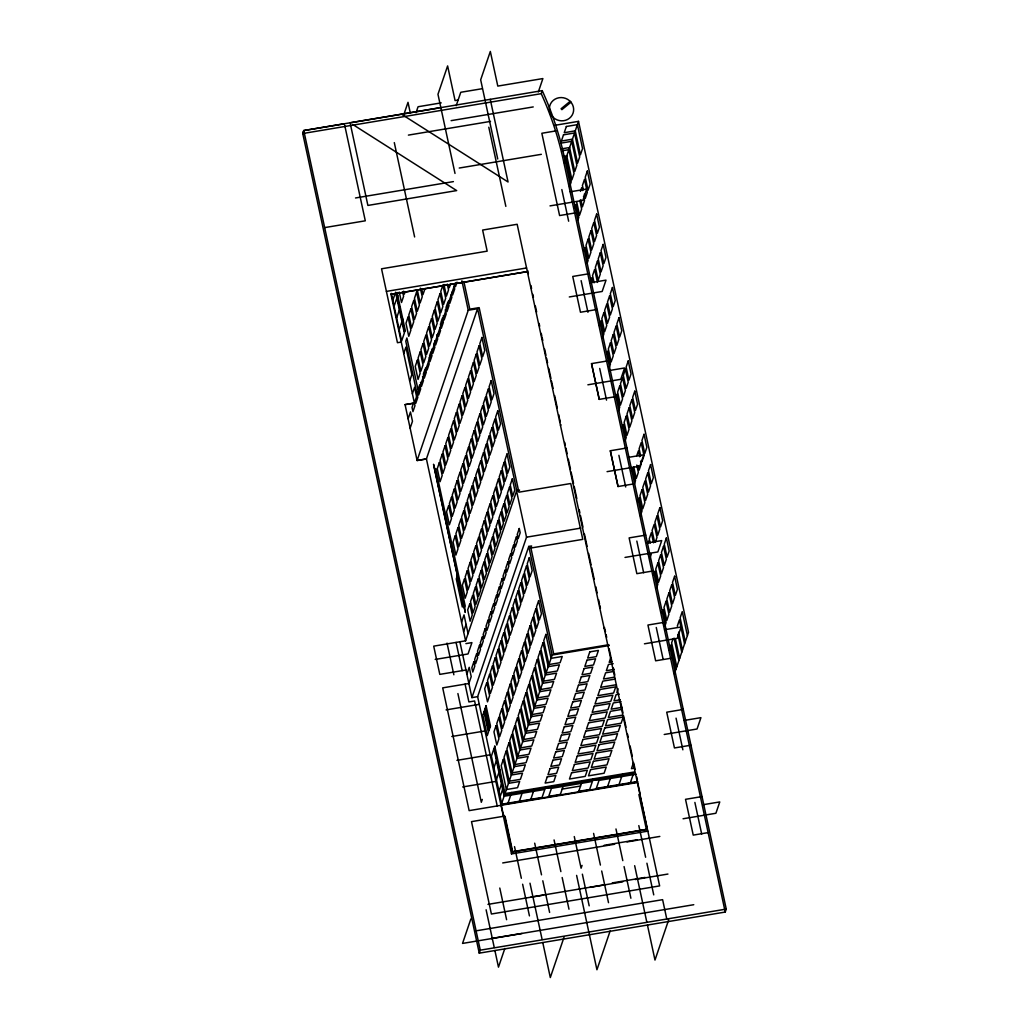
<?xml version="1.0" encoding="UTF-8"?>
<svg xmlns="http://www.w3.org/2000/svg" width="1029" height="1029" viewBox="0 0 1029 1029"><rect width="100%" height="100%" fill="white"/><g stroke="black" fill="none" stroke-linecap="round" stroke-linejoin="round"><path stroke-width="1.5" d="M344.393 123.763L303.761 130.554L302.745 133.526L479.257 953.15L725.239 912.054L726.255 909.083L564.432 157.617A346.168 327.891 18.8 0 0 558.657 134.863L556.959 129.23A346.168 327.891 18.8 0 0 542.219 90.629L303.761 130.554L302.745 133.526L541.241 93.665A345.95 327.685 18.8 0 1 563.416 160.588L725.239 912.054M403.947 114.258L408.011 102.321L410.301 112.971M416.025 112.714L418.057 106.746L441.197 102.874M456.194 105.717L460.773 92.276L482.369 88.674M392.834 300.262L395.56 292.249L404.346 333.01L401.619 341.023L391.354 293.394L391.007 294.435L414.97 405.696L412.951 411.639L412.024 407.381L413.542 402.918M394.107 306.153L396.834 298.14M397.194 297.124L397.747 295.49M405.169 291.683L404.333 294.165L403.69 291.181M396.641 317.948L399.368 309.935M399.728 308.893L400.281 307.272M399.175 329.717L401.902 321.704M402.262 320.662L402.815 319.041M425.067 288.442L422.958 294.641L421.71 288.853M403.728 353.526L405.915 347.095L411.844 374.607L409.658 381.052M412.385 393.76L414.584 387.316L416.591 396.628M450.535 284.043L449.261 287.76L448.644 284.866M408.127 418.829L410.468 411.947L412.475 421.26L410.134 428.141M418.211 389.232L419.729 384.769L420.642 389.039L418.623 394.982L418.006 392.139M424.887 369.617L423.369 374.041L424.27 378.17L426.276 372.279L425.389 368.15M429.556 355.893L431.074 351.442L431.987 355.7L429.968 361.642L429.054 357.385M440.901 322.553L442.419 318.102L443.345 322.36L441.312 328.302L440.399 324.045M447.589 302.925L446.071 307.375L446.985 311.646L449.017 305.703L448.091 301.433M426.43 458.96L417.105 460.516L405.066 404.629L414.391 403.059L455.294 282.936M457.017 282.178L455.5 286.641L454.882 283.798M538.308 91.993L542.888 78.564L497.792 86.089L490.331 51.45L480.672 79.812L497.727 158.98M542.219 90.629L541.241 93.665M468.246 310.269L417.105 460.516L426.418 458.908L477.572 308.661L468.246 310.269L461.905 280.801M434.907 470.523L435.601 468.478L465.237 606.081L464.542 608.139M564.355 162.942L578.504 121.358L554.721 125.345M569.5 186.892L571.198 181.927L566.04 157.99M574.748 208.051L576.008 204.347L578.812 217.376L577.964 219.833M580.42 191.381L581.681 187.677L582.298 190.571M584.035 251.166L585.295 247.462L588.099 260.491L587.25 262.961M461.571 622.108L464.028 614.879L468.054 633.581M463.616 631.652L466.086 624.41M465.97 670.008L439.795 674.381L433.711 646.148L465.597 640.823L516.738 490.576L477.572 308.661M590.131 282.666L591.804 277.74L592.743 282.075M466.87 674.188L469.211 667.306L471.218 676.619L468.864 683.5L442.702 687.861L469.134 810.633L637.388 782.516M560.522 425.633L560.882 424.591M608.808 644.707L553.718 653.904L530.913 548.02L531.62 545.949L528.765 546.425L477.623 696.672L471.912 697.623L526.526 537.177L516.507 490.64M599.418 325.781L601.09 320.855L603.894 333.872L602.634 337.576M606.776 353.59L607.612 351.121L610.416 364.15L609.155 367.855M616.062 396.705L616.898 394.236L619.702 407.265L618.442 410.97M482.279 799.443L481.315 802.286L457.905 693.559M493.933 767.84L496.415 760.572M496.763 759.531L497.316 757.91M496.467 779.583L498.949 772.316M499.297 771.274L499.85 769.653M622.159 428.218L623.42 424.514L626.224 437.544L624.963 441.248M499.001 791.327L501.47 784.059M501.83 783.018L502.384 781.397M500.145 796.652L502.615 789.397M502.975 788.343L503.528 786.722M501.02 805.295L552.161 655.061L528.765 546.425M507.992 803.16L510.718 795.147M511.066 794.118L511.619 792.484M639.768 794.375L646.984 827.895L646.418 829.554L512.712 851.896L505.175 816.859L503.837 817.077L504.403 815.418L512.223 851.742L511.49 853.929L647.858 831.136M470.87 918.923L462.536 943.426L522.063 933.483M631.446 471.333L632.706 467.629L635.51 480.659L634.25 484.363M636.694 455.898L638.379 450.959L639.626 456.747M519.375 801.257L522.102 793.243M522.462 792.214L523.015 790.581M641.916 461.828L644.013 455.654L641.208 442.624L639.112 448.798L640.668 456.04M531.71 790.658L613.554 776.998M530.771 799.353L533.498 791.34M533.845 790.311L534.411 788.677M479.257 953.15L480.26 950.179L303.761 130.554M637.954 501.612L639.215 497.907L642.032 510.924L640.347 515.863M545.138 788.42L545.692 786.786M604.216 628.487L604.563 627.458M551.801 787.314L552.354 785.68M504.853 948.416L498.473 967.144L494.898 950.539M560.02 795.443L563.095 786.4M563.455 785.359L564.008 783.725M647.665 543.492L648.502 541.022M610.866 657.39L609.181 662.342L612.332 661.814M649.633 558.979L651.306 554.052M655.306 542.322L656.991 537.382L654.174 524.353L652.077 530.527L654.573 542.103M578.388 792.381L581.462 783.326M581.809 782.297L582.375 780.664M653.762 574.992L655.023 571.288L657.827 584.318L656.566 588.022M616.86 692.504L618.12 688.787M592.717 780.471L593.283 778.837M662.007 613.284L663.268 609.58L666.072 622.609L664.811 626.314M607.599 786.516L610.326 778.516M582.054 865.389L581.089 868.219L574.272 836.564M564.021 937.265L550.309 977.55L542.772 942.551M618.982 784.612L621.709 776.612M622.069 775.57L622.622 773.937M669.21 649.916L670.908 644.964L676.066 668.901M672.902 639.112L671.628 642.829L676.786 666.766M677.301 626.159L679.41 619.96L684.568 643.91M633.555 762.463L631.446 768.663L634.263 768.187M630.378 782.709L633.105 774.708M674.368 673.866L688.53 632.282L578.504 121.358M610.146 930.962L596.936 969.755L576.613 875.396M668.696 919.785L654.984 960.057L647.447 925.058M570.13 101.331L561.088 108.752L561.898 109.653L570.941 102.218M458.188 100.045L455.075 100.559L447.615 65.92L437.968 94.282L455.011 173.438M350.092 122.785L438.881 107.955M451.114 120.65L533.228 106.926M408.397 135.108L490.511 121.396M555.84 130.927L541.846 133.268L559.596 215.55L576.304 212.759M560.676 143.172L571.712 141.32L576.87 165.27L574.761 171.47L569.603 147.52L561.718 148.845M562.567 150.71L568.87 149.655L574.028 173.605L571.918 179.792L566.76 155.855L563.609 156.382M459.23 168.036L541.344 154.324M355.519 197.967L453.403 181.606M324.662 227.602L365.295 220.811L344.728 125.332M570.195 191.806L586.723 189.053L582.864 200.398L550.013 205.89M386.402 291.4L526.578 267.977M587.906 273.92L572.741 276.454L580.459 312.237L597.129 309.446M590.98 282.641L606.017 280.132L602.158 291.477L569.307 296.957M401.259 342.065L397.451 342.708L381.54 268.801L487.167 251.153L482.627 230.059L517.163 224.283L659.64 885.905L491.399 914.009L471.501 821.631L503.387 816.306M608.19 360.819L591.508 363.61L599.225 399.381L614.377 396.847M405.066 404.629L414.391 403.059M609.567 370.479L624.59 367.958L620.731 379.315L587.893 384.795M626.957 447.962L610.3 450.753L618.017 486.524L633.144 484.003M628.745 457.313L643.781 454.805L639.922 466.15L607.071 471.642M516.738 490.576L519.594 490.1M526.526 537.177L580.768 528.121M530.913 548.02L582.774 539.363L570.748 483.514L518.886 492.184L479.154 307.632L469.816 309.189L463.899 281.676M645.723 535.119L629.131 537.897L636.848 573.667L653.428 570.889M646.688 543.093L661.724 540.585L657.865 551.93L625.015 557.422M465.905 643.614L471.925 642.611L468.054 653.955L435.216 659.435M662.985 622.519L647.936 625.04L655.64 660.811L672.194 658.045M664.618 629.735L681.159 626.97L677.301 638.314L644.45 643.807M552.161 655.061L609.245 645.517M613.181 663.692L608.461 664.477L606.338 670.676L614.223 669.364M613.503 671.5L605.618 672.812L603.508 679.011L614.545 677.172M615.393 679.037L602.775 681.147L600.666 687.346L616.435 684.709M446.084 709.894L478.922 704.402M619.252 694.112L616.127 694.639L614.017 700.839L620.268 699.784M621.104 701.662L613.297 702.974L611.187 709.174L622.121 707.335M451.808 736.494L484.659 731.014M621.4 709.47L610.454 711.309L608.345 717.496L622.404 715.155M683.256 709.418L666.728 712.184L674.445 747.954L690.961 745.202M684.401 720.416L700.929 717.65L697.07 728.995L664.219 734.487M456.94 760.354L489.791 754.862M462.677 786.953L495.515 781.461M636.051 774.207L599.032 780.394L596.305 788.407L637.736 781.487M562.181 789.102L580.549 786.027M501.367 804.266L542.064 797.462L544.791 789.462L504.094 796.253L493.881 748.829L491.412 756.109L501.625 803.52M560.368 794.401L548.727 796.356L551.454 788.343L592.37 781.513L589.643 789.513L578.735 791.34M702.022 796.575L685.52 799.327L693.237 835.111L708.235 832.602M703.231 804.691L719.773 801.925L715.901 813.27L683.063 818.762M512.223 851.742L647.009 829.22M604.152 845.298L637.002 839.805M626.995 841.928L659.833 836.436M502.705 862.945L614.609 844.243M612.255 882.908L645.093 877.428M635.099 879.538L667.937 874.058M530.964 897.108L603.393 885.017M487.965 904.375L543.646 895.076M589.874 887.345L622.712 881.853M476.093 930.833L662.612 899.668L666.779 919.026M491.206 938.551L693.765 904.71M480.26 950.179L726.255 909.083M401.503 114.193L508.056 181.979L490.254 99.324M352.793 124.496L456.67 190.584L367.893 205.44L350.426 124.342M687.411 635.575L682.253 611.625L680.143 617.824L685.301 641.774M583.353 189.85L582.414 185.516L584.511 179.342L587.315 192.372L585.218 198.546L584.279 194.198M678.6 632.14L682.459 650.096M583.546 196.359L584.485 200.706L582.388 206.88L580.819 199.639M640.552 461.095L641.183 463.989L639.086 470.163L638.147 465.815M677.867 634.276L681.738 652.232M675.436 638.983L679.629 658.431M579.777 200.359L581.642 209.041L579.546 215.202L576.742 202.186M597.45 282.422L594.646 269.405L592.55 275.566L594.106 282.808M636.784 465.082L638.34 472.324L636.244 478.498L633.748 466.909M653.531 542.823L651.344 532.688L649.248 538.862L650.174 543.196M674.059 638.121L678.896 660.567M694.884 802.427L701.701 834.095M676.053 718.152L682.87 749.819M561.834 189.555L568.651 221.209M656.27 627.471L663.088 659.139M618.892 455.307L625.709 486.974M581.128 280.634L587.945 312.289M599.714 368.459L606.531 400.127M636.835 541.087L643.652 572.754M591.534 363.61L599.251 399.381M610.338 450.753L618.056 486.524M527.71 270.563L528.379 273.637M530.938 285.522L531.569 288.454M532.829 294.333L533.459 297.265M535.363 306.063L536.636 311.98M539.093 323.402L539.711 326.257M541.241 333.396L541.859 336.251M542.167 337.679L542.785 340.535M544.624 349.088L545.936 355.211M546.605 358.272L547.582 362.851M548.766 368.356L550.927 378.35M551.531 381.206L553.075 388.332M554.631 395.573L557.268 407.806M558.747 414.713L559.352 417.504M559.66 418.906L560.265 421.749M564.715 442.393L565.333 445.235M565.937 448.078L567.146 453.673M568.33 459.178L570.478 469.173M571.095 472.028L573.552 483.437M574.195 486.395L576.819 498.628M579.25 509.895L579.867 512.751M580.485 515.606L582.941 527.028M584.472 534.154L587.109 546.386M588.627 553.422L591.083 564.844M591.701 567.699L594.157 579.108M595.804 586.749L597.116 592.871M598.608 599.778L599.508 603.972M599.817 605.386L600.434 608.242M604.872 628.873L605.489 631.716M606.094 634.546L606.698 637.337M609.168 648.836L610.814 656.476M611.149 658.007L611.766 660.862M613.297 667.988L613.914 670.844M614.223 672.271L614.827 675.127M620.821 702.961L622.982 712.943M623.587 715.798L626.044 727.22M627.549 734.14L628.179 737.098M630.095 745.986L632.308 756.251M633.89 763.595L635.15 769.46M636.745 776.869L637.401 779.943M646.418 829.554L638.88 794.517L640.205 794.298L637.556 782.001L501.187 804.781L503.837 817.077M488.801 127.21L505.844 206.366M638.816 825.592L645.633 857.26M646.919 863.215L653.737 894.87M634.661 865.698L646.791 922.01M615.972 828.962L622.802 860.63M624.076 866.585L630.893 898.24M593.592 833.4L600.409 865.067M601.695 871.01L608.512 902.677M582.363 874.174L589.18 905.829M454.072 286.191L454.689 289.033L452.657 294.976L452.053 292.133M451.242 294.526L451.847 297.368L449.827 303.311L449.21 300.468M447.293 284.107L448.541 289.895L446.432 296.095L443.936 284.518M445.261 309.768L446.174 314.025L444.155 319.98L443.229 315.71M554.065 839.934L560.882 871.602M562.168 877.544L568.986 909.212M439.885 327.852L440.502 330.695L438.483 336.637L437.865 333.795M436.746 334.772L437.659 339.03L435.64 344.972L434.727 340.715M394.3 142.607L414.623 236.966M433.904 343.107L434.83 347.365L432.81 353.307L431.884 349.05M420.359 288.094L422.237 296.776L420.115 302.976L417.311 289.946M534.694 843.175L541.511 874.83M542.797 880.785L549.615 912.44M428.54 361.192L429.157 364.034L427.125 369.977L426.52 367.134M422.546 376.485L423.433 380.614L421.427 386.505L420.539 382.376M402.635 291.824L403.6 296.301L401.49 302.487L399.252 292.082M529.986 883.191L542.116 939.503M397.104 292.545L405.246 330.348L404.693 331.981L396.229 292.686M418.379 391.354L406.892 337.962L405.786 341.178L417.8 397.361L415.78 403.304L415.176 400.474M514.526 846.623L521.343 878.277M522.629 884.233L529.446 915.887M426.418 458.908L465.597 640.823M477.623 696.672L511.49 853.929M497.213 805.939L474.601 700.968L468.89 701.932L465.069 684.131M459.886 641.774L471.912 697.623M456.079 642.418L462.162 670.651M447.036 643.112L453.853 674.767M499.785 888.04L506.602 919.707M486.112 909.765L494.254 947.516M408.076 317.086L405.966 323.286L408.77 336.316L410.88 330.116L408.076 317.086M410.918 308.751L408.809 314.951L411.613 327.981L413.722 321.781L410.918 308.751M413.748 300.417L411.639 306.616L414.443 319.646L416.552 313.446L413.748 300.417M416.591 292.082L414.481 298.281L417.285 311.311L419.395 305.111L416.591 292.082M417.362 360.201L415.253 366.401L418.057 379.431L420.166 373.231L417.362 360.201M420.205 351.867L418.096 358.066L420.9 371.096L423.009 364.896L420.205 351.867M423.035 343.532L420.925 349.731L423.729 362.761L425.839 356.561L423.035 343.532M425.877 335.197L423.768 341.396L426.572 354.426L428.681 348.226L425.877 335.197M428.707 326.862L426.598 333.062L429.402 346.091L431.511 339.892L428.707 326.862M431.55 318.54L429.44 324.727L432.244 337.756L434.354 331.557L431.55 318.54M434.379 310.205L432.27 316.405L435.074 329.421L437.196 323.222L434.379 310.205M437.222 301.87L435.113 308.07L437.917 321.087L440.026 314.9L437.222 301.87M440.065 293.535L437.942 299.735L440.759 312.765L442.869 306.565L440.065 293.535M442.894 285.2L440.785 291.4L443.589 304.43L445.698 298.23L442.894 285.2M433.569 464.439L465.301 612.371L433.569 464.439M439.383 462.471L437.274 468.671L440.078 481.688L442.187 475.488L439.383 462.471M442.226 454.136L440.116 460.336L442.92 473.353L445.03 467.153L442.226 454.136M445.055 445.801L442.946 452.001L445.75 465.018L447.859 458.831L445.055 445.801M447.898 437.466L445.789 443.666L448.593 456.696L450.702 450.496L447.898 437.466M450.728 429.132L448.618 435.331L451.422 448.361L453.532 442.161L450.728 429.132M453.57 420.797L451.461 426.996L454.265 440.026L456.374 433.826L453.57 420.797M456.413 412.462L454.291 418.662L457.108 431.691L459.217 425.491L456.413 412.462M459.243 404.127L457.133 410.327L459.937 423.356L462.047 417.157L459.243 404.127M462.085 395.792L459.976 401.992L462.78 415.021L464.889 408.822L462.085 395.792M464.915 387.47L462.806 393.657L465.61 406.687L467.719 400.487L464.915 387.47M467.758 379.135L465.648 385.335L468.452 398.352L470.562 392.152L467.758 379.135M470.587 370.8L468.478 377L471.282 390.017L473.391 383.817L470.587 370.8M473.43 362.465L471.321 368.665L474.125 381.682L476.234 375.495L473.43 362.465M476.26 354.13L474.15 360.33L476.954 373.36L479.077 367.16L476.26 354.13M479.102 345.795L476.993 351.995L479.797 365.025L481.906 358.825L479.102 345.795M481.945 337.461L479.836 343.66L482.64 356.69L484.749 350.49L481.945 337.461M563.506 134.838L561.397 141.037L572.433 139.185L577.591 163.135L579.7 156.935L574.542 132.985L563.506 134.838M566.349 126.503L564.239 132.702L575.275 130.85L580.433 154.8L582.543 148.6L577.385 124.65L566.349 126.503M448.67 505.586L446.56 511.786L449.364 524.803L451.474 518.603L448.67 505.586M451.512 497.251L449.403 503.451L452.207 516.468L454.316 510.281L451.512 497.251M454.342 488.916L452.233 495.116L455.037 508.146L457.146 501.946L454.342 488.916M457.185 480.582L455.075 486.781L457.879 499.811L459.989 493.611L457.185 480.582M460.014 472.247L457.905 478.446L460.709 491.476L462.818 485.276L460.014 472.247M462.857 463.912L460.748 470.112L463.552 483.141L465.661 476.941L462.857 463.912M465.687 455.577L463.577 461.777L466.381 474.806L468.491 468.607L465.687 455.577M468.529 447.242L466.42 453.442L469.224 466.471L471.333 460.272L468.529 447.242M471.359 438.92L469.25 445.107L472.067 458.137L474.176 451.937L471.359 438.92M474.202 430.585L472.092 436.785L474.896 449.802L477.006 443.602L474.202 430.585M477.044 422.25L474.935 428.45L477.739 441.467L479.848 435.28L477.044 422.25M479.874 413.915L477.765 420.115L480.569 433.132L482.678 426.945L479.874 413.915M482.717 405.58L480.607 411.78L483.411 424.81L485.521 418.61L482.717 405.58M485.547 397.245L483.437 403.445L486.241 416.475L488.351 410.275L485.547 397.245M488.389 388.911L486.28 395.11L489.084 408.14L491.193 401.94L488.389 388.911M491.219 380.576L489.109 386.775L491.913 399.805L494.036 393.605L491.219 380.576M455.191 535.852L453.082 542.051L455.886 555.081L457.995 548.881L455.191 535.852M458.021 527.517L455.911 533.717L458.715 546.746L460.825 540.547L458.021 527.517M460.863 519.195L458.754 525.382L461.558 538.411L463.667 532.212L460.863 519.195M463.706 510.86L461.584 517.06L464.401 530.076L466.51 523.877L463.706 510.86M466.536 502.525L464.426 508.725L467.23 521.742L469.34 515.542L466.536 502.525M469.378 494.19L467.269 500.39L470.073 513.407L472.182 507.22L469.378 494.19M472.208 485.855L470.099 492.055L472.903 505.085L475.012 498.885L472.208 485.855M475.051 477.52L472.941 483.72L475.745 496.75L477.855 490.55L475.051 477.52M477.88 469.185L475.771 475.385L478.575 488.415L480.684 482.215L477.88 469.185M480.723 460.851L478.614 467.05L481.418 480.08L483.527 473.88L480.723 460.851M483.553 452.516L481.443 458.715L484.26 471.745L486.37 465.545L483.553 452.516M486.395 444.181L484.286 450.38L487.09 463.41L489.199 457.21L486.395 444.181M489.238 435.859L487.129 442.046L489.933 455.075L492.042 448.876L489.238 435.859M492.068 427.524L489.958 433.723L492.762 446.74L494.872 440.541L492.068 427.524M494.91 419.189L492.801 425.389L495.605 438.405L497.714 432.219L494.91 419.189M497.74 410.854L495.631 417.054L498.435 430.083L500.544 423.884L497.74 410.854M587.353 171.007L585.257 177.181L588.061 190.211L590.157 184.037L587.353 171.007M457.249 576.06L456.284 578.915L462.33 606.981L463.294 604.139L457.249 576.06M464.478 578.967L462.368 585.167L465.172 598.196L467.282 591.997L464.478 578.967M467.307 570.645L465.198 576.832L468.002 589.861L470.112 583.662L467.307 570.645M470.15 562.31L468.041 568.51L470.845 581.526L472.954 575.327L470.15 562.31M472.98 553.975L470.87 560.175L473.674 573.192L475.784 566.992L472.98 553.975M475.822 545.64L473.713 551.84L476.517 564.857L478.626 558.67L475.822 545.64M478.665 537.305L476.543 543.505L479.36 556.535L481.469 550.335L478.665 537.305M481.495 528.97L479.385 535.17L482.189 548.2L484.299 542L481.495 528.97M484.337 520.635L482.228 526.835L485.032 539.865L487.141 533.665L484.337 520.635M487.167 512.301L485.058 518.5L487.862 531.53L489.971 525.33L487.167 512.301M490.01 503.966L487.9 510.165L490.704 523.195L492.814 516.995L490.01 503.966M492.84 495.631L490.73 501.83L493.534 514.86L495.644 508.66L492.84 495.631M495.682 487.309L493.573 493.496L496.377 506.525L498.486 500.326L495.682 487.309M498.512 478.974L496.402 485.173L499.206 498.19L501.329 491.991L498.512 478.974M501.355 470.639L499.245 476.839L502.049 489.855L504.159 483.669L501.355 470.639M504.197 462.304L502.088 468.504L504.892 481.533L507.001 475.334L504.197 462.304M507.027 453.969L504.917 460.169L507.721 473.199L509.831 466.999L507.027 453.969M588.125 239.127L586.028 245.301L588.832 258.33L590.929 252.156L588.125 239.127M590.968 230.792L588.858 236.966L591.662 249.996L593.772 243.822L590.968 230.792M593.797 222.457L591.701 228.631L594.505 241.661L596.601 235.487L593.797 222.457M596.64 214.122L594.53 220.296L597.347 233.326L599.444 227.152L596.64 214.122M469.803 603.74L467.693 609.94L470.124 621.22L472.234 615.02L469.803 603.74M472.645 595.405L470.536 601.605L472.967 612.885L475.076 606.686L472.645 595.405M475.488 587.07L473.366 593.27L475.797 604.55L477.906 598.363L475.488 587.07M478.318 578.735L476.208 584.935L478.639 596.228L480.749 590.029L478.318 578.735M481.16 570.413L479.051 576.6L481.469 587.893L483.591 581.694L481.16 570.413M483.99 562.078L481.881 568.278L484.312 579.559L486.421 573.359L483.99 562.078M486.833 553.743L484.723 559.943L487.154 571.224L489.264 565.024L486.833 553.743M489.663 545.409L487.553 551.608L489.984 562.889L492.094 556.689L489.663 545.409M492.505 537.074L490.396 543.273L492.827 554.554L494.936 548.354L492.505 537.074M495.335 528.739L493.225 534.939L495.656 546.219L497.766 540.019L495.335 528.739M498.177 520.404L496.068 526.604L498.499 537.884L500.608 531.684L498.177 520.404M501.02 512.069L498.911 518.269L501.329 529.549L503.438 523.349L501.02 512.069M503.85 503.734L501.74 509.934L504.171 521.214L506.281 515.027L503.85 503.734M506.692 495.399L504.583 501.599L507.014 512.892L509.123 506.692L506.692 495.399M509.522 487.077L507.413 493.264L509.844 504.557L511.953 498.358L509.522 487.077M512.365 478.742L510.255 484.942L512.686 496.222L514.796 490.023L512.365 478.742M597.476 261.07L595.379 267.231L598.183 280.261L600.293 274.1L597.476 261.07M600.319 252.735L598.222 258.909L601.026 271.926L603.123 265.765L600.319 252.735M603.161 244.4L601.052 250.574L603.856 263.591L605.965 257.43L603.161 244.4M473.867 661.84L471.848 667.782L472.774 672.04L474.793 666.097L473.867 661.84M476.71 653.505L474.691 659.448L475.604 663.705L477.623 657.763L476.71 653.505M479.553 645.17L477.52 651.113L478.446 655.383L480.466 649.428L479.553 645.17M482.369 636.887L480.363 642.778L481.25 646.907L483.257 641.016L482.369 636.887M485.212 628.552L483.193 634.443L484.093 638.572L486.1 632.681L485.212 628.552M488.055 620.165L486.035 626.121L486.949 630.378L488.981 624.436L488.055 620.165M490.897 611.843L488.878 617.786L489.791 622.043L491.811 616.101L490.897 611.843M493.727 603.508L491.708 609.451L492.621 613.708L494.653 607.766L493.727 603.508M496.57 595.174L494.55 601.116L495.463 605.374L497.483 599.431L496.57 595.174M499.412 586.839L497.38 592.781L498.306 597.039L500.326 591.096L499.412 586.839M502.242 578.504L500.223 584.446L501.136 588.704L503.155 582.761L502.242 578.504M505.085 570.169L503.052 576.111L503.978 580.369L505.998 574.426L505.085 570.169M507.914 561.834L505.895 567.776L506.808 572.047L508.84 566.104L507.914 561.834M510.757 553.499L508.725 559.442L509.651 563.712L511.67 557.769L510.757 553.499M513.587 545.164L511.567 551.107L512.481 555.377L514.513 549.435L513.587 545.164M516.429 536.829L514.41 542.785L515.323 547.042L517.343 541.1L516.429 536.829M519.259 528.507L517.24 534.45L518.166 538.707L520.185 532.765L519.259 528.507M603.933 312.52L601.824 318.681L604.64 331.711L606.737 325.55L603.933 312.52M606.763 304.185L604.666 310.359L607.47 323.376L609.567 317.215L606.763 304.185M609.605 295.85L607.509 302.024L610.313 315.041L612.409 308.88L609.605 295.85M612.435 287.515L610.338 293.689L613.143 306.719L615.252 300.545L612.435 287.515M486.794 682.613L484.685 688.813L487.489 701.855L489.598 695.655L486.794 682.613M489.624 674.278L487.514 680.478L490.331 693.52L492.441 687.333L489.624 674.278M492.467 665.943L490.357 672.143L493.161 685.198L495.271 678.999L492.467 665.943M495.309 657.608L493.187 663.808L496.004 676.863L498.113 670.664L495.309 657.608M498.139 649.273L496.029 655.473L498.846 668.528L500.956 662.329L498.139 649.273M500.982 640.938L498.872 647.138L501.676 660.194L503.786 653.994L500.982 640.938M503.811 632.603L501.702 638.803L504.519 651.859L506.628 645.659L503.811 632.603M506.654 624.281L504.544 630.468L507.348 643.524L509.458 637.324L506.654 624.281M509.484 615.947L507.374 622.146L510.191 635.189L512.301 628.989L509.484 615.947M512.326 607.612L510.217 613.811L513.021 626.854L515.13 620.654L512.326 607.612M515.156 599.277L513.047 605.476L515.863 618.519L517.973 612.332L515.156 599.277M517.999 590.942L515.889 597.142L518.693 610.197L520.815 603.997L517.999 590.942M520.841 582.607L518.732 588.807L521.536 601.862L523.645 595.662L520.841 582.607M523.671 574.272L521.562 580.472L524.378 593.527L526.488 587.327L523.671 574.272M526.514 565.937L524.404 572.137L527.208 585.192L529.318 578.993L526.514 565.937M529.343 557.602L527.234 563.802L530.051 576.857L532.16 570.658L529.343 557.602M484.003 711.785L482.833 715.194L487.244 735.658L488.402 732.249L484.003 711.785M485.173 708.351L484.389 710.627L488.801 731.092L489.572 728.802L485.173 708.351M486.074 705.688L485.521 707.309L489.933 727.773L490.486 726.14L486.074 705.688M610.454 342.786L608.345 348.96L611.149 361.989L613.258 355.815L610.454 342.786M613.284 334.451L611.187 340.625L613.991 353.654L616.088 347.48L613.284 334.451M616.127 326.129L614.017 332.29L616.834 345.32L618.931 339.146L616.127 326.129M618.956 317.794L616.86 323.955L619.664 336.985L621.76 330.811L618.956 317.794M496.068 725.677L493.959 731.876L496.788 745.022L498.898 738.822L496.068 725.677M498.898 717.354L496.788 723.541L499.631 736.687L501.74 730.5L498.898 717.354M501.74 709.02L499.631 715.219L502.461 728.365L504.57 722.165L501.74 709.02M504.583 700.685L502.474 706.884L505.303 720.03L507.413 713.83L504.583 700.685M507.413 692.35L505.303 698.55L508.133 711.695L510.243 705.495L507.413 692.35M510.255 684.015L508.146 690.215L510.976 703.36L513.085 697.16L510.255 684.015M513.085 675.68L510.976 681.88L513.805 695.025L515.915 688.825L513.085 675.68M515.928 667.345L513.818 673.545L516.648 686.69L518.757 680.491L515.928 667.345M518.757 659.01L516.648 665.21L519.478 678.355L521.6 672.156L518.757 659.01M521.6 650.675L519.491 656.875L522.32 670.02L524.43 663.821L521.6 650.675M524.443 642.34L522.32 648.54L525.163 661.686L527.272 655.486L524.443 642.34M527.272 634.018L525.163 640.205L527.993 653.351L530.102 647.164L527.272 634.018M530.115 625.683L528.006 631.883L530.835 645.029L532.945 638.829L530.115 625.683M532.945 617.349L530.835 623.548L533.665 636.694L535.775 630.494L532.945 617.349M535.787 609.014L533.678 615.213L536.508 628.359L538.617 622.159L535.787 609.014M538.617 600.679L536.508 606.878L539.337 620.024L541.447 613.824L538.617 600.679M494.795 746.166L494.242 747.787L504.454 795.211L633.452 773.667L634.005 772.033L505.007 793.591L494.795 746.166M619.728 385.901L617.632 392.075L620.436 405.104L622.545 398.93L619.728 385.901M622.571 377.579L620.474 383.74L623.278 396.77L625.375 390.596L622.571 377.579M625.413 369.244L623.304 375.405L626.108 388.435L628.217 382.261L625.413 369.244M628.243 360.909L626.146 367.083L628.951 380.1L631.047 373.939L628.243 360.909M503.335 759.415L501.226 765.615L506.371 789.552L517.561 787.687L519.671 781.487L508.48 783.352L503.335 759.415M506.165 751.08L504.056 757.28L509.214 781.217L520.404 779.352L522.513 773.152L511.323 775.017L506.165 751.08M509.008 742.745L506.898 748.945L512.056 772.882L523.234 771.017L525.343 764.817L514.166 766.682L509.008 742.745M511.837 734.41L509.728 740.61L514.886 764.547L526.076 762.682L528.186 756.482L516.995 758.36L511.837 734.41M514.68 726.075L512.571 732.275L517.728 756.225L528.919 754.347L531.028 748.147L519.838 750.025L514.68 726.075M517.51 717.74L515.4 723.94L520.558 747.89L531.749 746.012L533.858 739.812L522.668 741.69L517.51 717.74M520.352 709.405L518.243 715.605L523.401 739.555L534.591 737.677L536.701 731.49L525.51 733.355L520.352 709.405M523.195 701.083L521.086 707.27L526.231 731.22L537.421 729.355L539.53 723.155L528.34 725.021L523.195 701.083M526.025 692.749L523.915 698.948L529.073 722.885L540.264 721.02L542.373 714.821L531.183 716.686L526.025 692.749M528.867 684.414L526.758 690.613L531.916 714.55L543.093 712.685L545.203 706.486L534.025 708.351L528.867 684.414M531.697 676.079L529.588 682.278L534.746 706.216L545.936 704.351L548.045 698.151L536.855 700.016L531.697 676.079M534.54 667.744L532.43 673.944L537.588 697.881L548.779 696.016L550.888 689.816L539.698 691.681L534.54 667.744M537.37 659.409L535.26 665.609L540.418 689.546L551.608 687.681L553.718 681.481L542.527 683.359L537.37 659.409M540.212 651.074L538.103 657.274L543.261 681.211L554.451 679.346L556.56 673.146L545.37 675.024L540.212 651.074M543.055 642.739L540.932 648.939L546.09 672.889L557.281 671.011L559.39 664.811L548.2 666.689L543.055 642.739M545.884 634.404L543.775 640.604L548.933 664.554L560.123 662.676L562.233 656.476L551.042 658.354L545.884 634.404M626.249 416.179L624.153 422.353L626.957 435.383L629.053 429.209L626.249 416.179M629.092 407.844L626.995 414.018L629.799 427.048L631.896 420.874L629.092 407.844M631.922 399.509L629.825 405.683L632.629 418.713L634.739 412.539L631.922 399.509M634.764 391.174L632.668 397.348L635.472 410.378L637.568 404.204L634.764 391.174M644.051 434.289L641.955 440.463L644.759 453.493L646.855 447.319L644.051 434.289M642.057 489.572L639.961 495.746L642.765 508.763L644.861 502.602L642.057 489.572M644.9 481.238L642.791 487.412L645.595 500.428L647.704 494.267L644.9 481.238M647.73 472.903L645.633 479.077L648.437 492.094L650.534 485.932L647.73 472.903M650.572 464.568L648.463 470.742L651.267 483.771L653.376 477.597L650.572 464.568M547.248 776.882L545.126 783.082L553.769 781.641L555.879 775.442L547.248 776.882M550.078 768.547L547.968 774.747L556.599 773.306L558.708 767.107L550.078 768.547M552.92 760.212L550.811 766.412L559.442 764.971L561.551 758.772L552.92 760.212M555.75 751.877L553.641 758.077L562.271 756.637L564.381 750.437L555.75 751.877M558.593 743.543L556.483 749.742L565.114 748.302L567.223 742.102L558.593 743.543M561.422 735.208L559.313 741.407L567.944 739.967L570.066 733.767L561.422 735.208M564.265 726.886L562.156 733.072L570.786 731.632L572.896 725.432L564.265 726.886M567.095 718.551L564.985 724.75L573.629 723.297L575.738 717.11L567.095 718.551M569.937 710.216L567.828 716.416L576.459 714.975L578.568 708.775L569.937 710.216M572.78 701.881L570.671 708.081L579.301 706.64L581.411 700.44L572.78 701.881M575.61 693.546L573.5 699.746L582.131 698.305L584.24 692.105L575.61 693.546M578.452 685.211L576.343 691.411L584.974 689.97L587.083 683.77L578.452 685.211M581.282 676.876L579.173 683.076L587.803 681.635L589.913 675.436L581.282 676.876M584.125 668.541L582.015 674.741L590.646 673.3L592.755 667.101L584.125 668.541M586.954 660.206L584.845 666.406L593.489 664.966L595.598 658.766L586.954 660.206M589.797 651.871L587.688 658.071L596.318 656.631L598.428 650.431L589.797 651.871M657.016 516.018L654.92 522.192L657.724 535.221L659.821 529.047L657.016 516.018M659.859 507.683L657.75 513.857L660.554 526.887L662.663 520.713L659.859 507.683M571.571 772.818L569.461 779.017L585.231 776.38L587.34 770.181L571.571 772.818M574.414 764.483L572.304 770.682L588.061 768.046L590.17 761.846L574.414 764.483M577.243 756.148L575.134 762.348L590.903 759.711L593.013 753.511L577.243 756.148M580.086 747.813L577.976 754.013L593.746 751.376L595.855 745.176L580.086 747.813M582.916 739.478L580.806 745.678L596.576 743.041L598.685 736.854L582.916 739.478M585.758 731.143L583.649 737.343L599.418 734.719L601.528 728.519L585.758 731.143M588.601 722.821L586.491 729.008L602.248 726.384L604.357 720.184L588.601 722.821M591.431 714.486L589.321 720.686L605.091 718.049L607.2 711.849L591.431 714.486M594.273 706.151L592.164 712.351L607.92 709.714L610.03 703.514L594.273 706.151M597.103 697.816L594.994 704.016L610.763 701.379L612.872 695.18L597.103 697.816M599.946 689.481L597.836 695.681L613.593 693.044L615.715 686.845L599.946 689.481M657.865 562.953L655.756 569.127L658.56 582.157L660.669 575.983L657.865 562.953M660.695 554.631L658.599 560.792L661.403 573.822L663.499 567.648L660.695 554.631M663.538 546.296L661.441 552.457L664.245 565.487L666.342 559.313L663.538 546.296M666.368 537.961L664.271 544.135L667.075 557.152L669.172 550.991L666.368 537.961M590.595 769.641L588.485 775.84L604.113 773.229L606.222 767.029L590.595 769.641M593.437 761.306L591.328 767.505L606.956 764.894L609.065 758.695L593.437 761.306M596.267 752.971L594.157 759.17L609.785 756.559L611.895 750.36L596.267 752.971M599.11 744.636L597 750.836L612.628 748.224L614.737 742.025L599.11 744.636M601.952 736.301L599.83 742.501L615.458 739.89L617.567 733.69L601.952 736.301M604.782 727.966L602.672 734.166L618.3 731.555L620.41 725.355L604.782 727.966M607.624 719.631L605.515 725.831L621.13 723.22L623.24 717.02L607.624 719.631M666.11 601.245L664.001 607.419L666.805 620.448L668.914 614.274L666.11 601.245M668.94 592.91L666.843 599.084L669.647 612.114L671.744 605.94L668.94 592.91M671.783 584.575L669.686 590.749L672.49 603.779L674.587 597.605L671.783 584.575M674.612 576.24L672.516 582.414L675.32 595.444L677.416 589.27L674.612 576.24M527.362 271.605L390.994 294.384L527.362 271.605M570.568 101.742L569.436 100.649A12.219 11.563 18.8 0 0 549.808 105.665A12.219 11.563 18.8 0 0 563.442 120.74A12.219 11.563 18.8 0 0 571.545 102.977L570.568 101.742"/></g></svg>
